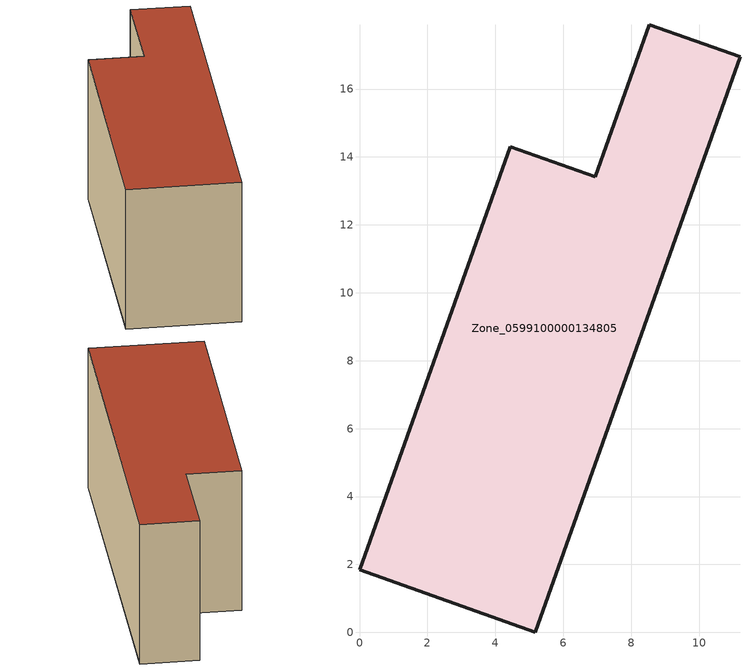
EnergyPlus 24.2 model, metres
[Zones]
Zone_0599100000134805
 floor ground (C_G): 5.18,0 0,1.84 4.44,14.31 6.94,13.42 8.53,17.9 11.2,16.95 z0.51
 wall outside (C_F): 5.18,0 11.2,16.95 8.53,17.9 6.94,13.42 4.44,14.31 0,1.84 5.18,0 z0.51:7.9
 roof outside (C_R): 0,1.84 5.18,0 11.2,16.95 8.53,17.9 6.94,13.42 4.44,14.31 z7.9
[BUILDING]
Pand.0599100000134805: North Axis=0; Terrain=City; Loads Convergence Tolerance Value=0.04; Temperature Convergence Tolerance Value=0.4; Solar Distribution=FullExterior; Maximum Number of Warmup Days=25; Minimum Number of Warmup Days=1
[Site:Location]
Rotterdam.The.Hague.AP_ZH_NLD Design_Conditions: Latitude=51.96; Longitude=4.45; Time Zone=1; Elevation=-4.5
[SITE:GROUNDTEMPERATURE:BUILDINGSURFACE]
18, 18, 18, 18, 18, 18, 18, 18, 18, 18, 18, 18
[MATERIAL] Thermal Absorptance=0.9; Solar Absorptance=0.7; Visible Absorptance=0.7
Name | Roughness | Thickness | Conductivity | Density | Specific Heat
G.TI.1975-1991 | MediumSmooth | 0.15 | 0.288461 | 540 | 1210
F.TI.1975-1991 | Rough | 0.3 | 0.230769 | 1920 | 840
R.TI.1975-1991 | MediumRough | 0.2 | 0.153846 | 1500 | 1000
[CONSTRUCTION]
C_G: G.TI.1975-1991
C_F: F.TI.1975-1991
C_R: R.TI.1975-1991
[ZONE]
Zone_0599100000134805: Type=1; Multiplier=1; Ceiling Height=Autocalculate; Volume=Autocalculate; Floor Area=autocalculate; Part of Total Floor Area=Yes
[ZONEINFILTRATION:DESIGNFLOWRATE]
Infil_Zone_0599100000134805: Zone or ZoneList or Space or SpaceList=Zone_0599100000134805; Schedule=AlwaysOn; Design Flow Rate Calculation Method=Flow/Area; Flow Rate per Floor Area=0.003; Constant Term Coefficient=1; Temperature Term Coefficient=0; Velocity Term Coefficient=0; Velocity Squared Term Coefficient=0
[HVACTEMPLATE:ZONE:IDEALLOADSAIRSYSTEM]
Zone_0599100000134805: Maximum Heating Supply Air Temperature=50; Minimum Cooling Supply Air Temperature=13; Maximum Heating Supply Air Humidity Ratio=0.0156; Minimum Cooling Supply Air Humidity Ratio=0.0077; Heating Limit=NoLimit; Cooling Limit=NoLimit; Dehumidification Control Type=ConstantSensibleHeatRatio; Cooling Sensible Heat Ratio=0.7; Dehumidification Setpoint=60; Humidification Control Type=None; Humidification Setpoint=30; Outdoor Air Method=None; Outdoor Air Flow Rate per Person=0.00944; Outdoor Air Flow Rate per Zone Floor Area=0; Outdoor Air Flow Rate per Zone=0; Demand Controlled Ventilation Type=None; Outdoor Air Economizer Type=NoEconomizer; Heat Recovery Type=None; Sensible Heat Recovery Effectiveness=0.7; Latent Heat Recovery Effectiveness=0.65
[ZONECONTROL:THERMOSTAT]
ThermostatControl_Zone_0599100000134805: Zone or ZoneList=Zone_0599100000134805; Control Type Schedule=DualSetpointControlType; Control 1=Thermostat_Zone_0599100000134805; Temperature Difference Between Cutout And Setpoint=0
[THERMOSTATSETPOINT:DUALSETPOINT]
Thermostat_Zone_0599100000134805: Heating Setpoint Temperature Schedule=HeatingSetpoint_Zone_0599100000134805; Cooling Setpoint Temperature Schedule=CoolingSetpoint_Zone_0599100000134805
[SCHEDULE:COMPACT]
HeatingSetpoint_Zone_0599100000134805: Through: 12/31, For: AllDays, Until: 24:00, 21
CoolingSetpoint_Zone_0599100000134805: Through: 12/31, For: AllDays, Until: 24:00, 24
DualSetpointControlType: Through: 12/31, For: AllDays, Until: 24:00, 4
AlwaysOn: Through: 12/31, For: AllDays, Until: 24:00, 1
